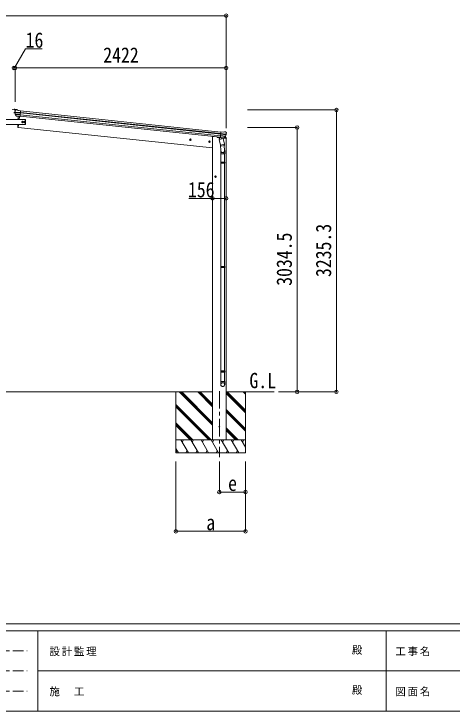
# Model space of a CAD drawing. Units: millimetres at full size, sheet at 1:40; some dimension numbers follow another scale. Extents: x -11243 to 11243, y -7760 to 7760.
# Drawn here: x -4871 to 158, y -7760 to 240 of the extents above; entities that cross this region are included whole.
import ezdxf
from ezdxf.enums import TextEntityAlignment as Align

# ---------------------------------------------------------------- set-up
doc = ezdxf.new("R2010")
doc.units = ezdxf.units.MM
doc.header["$LTSCALE"] = 40
doc.header["$PDMODE"] = 32
doc.header["$PDSIZE"] = 40
doc.linetypes.add('CHAIN1', pattern=[8, 5, -1, 1, -1])
doc.linetypes.add('DASHED3', pattern=[4, 3, -1])
for name, color, linetype, lineweight in [('0-0_0', 7, 'Continuous', 9), ('0-1_本体', 5, 'CHAIN1', 9), ('0-3_ELV2', 4, 'Continuous', 9), ('0-6_OTH_LINE', 6, 'Continuous', 9), ('0-9_OUTLINE', 7, 'Continuous', 9), ('F-0_240', 7, 'Continuous', 9)]:
    doc.layers.add(name, color=color, linetype=linetype, lineweight=lineweight)
doc.layers.add('0-7_SHAPE', color=7, linetype='Continuous')
doc.styles.add('ＭＳ ゴシック', font='')
doc.styles.get('ＭＳ ゴシック').set_extended_font_data('MS Gothic')

msp = doc.modelspace()

# ---------------------------------------------------------------- linework, layer by layer
at = {"layer": '0-0_0'}
for p, q in [((-7139, -4096.94), (-2590.98, -4096.94)), ((-3013.23, -4096.94), (-3013.23, -4796.94)), ((-2590.98, -4479.2), (-2973.24, -4096.94)), ((-2590.98, -4465.06), (-2959.1, -4096.94)), ((-2590.98, -4450.92), (-2944.96, -4096.94)), ((-2590.98, -4267.07), (-2761.11, -4096.94)), ((-2590.98, -4252.93), (-2746.97, -4096.94)), ((-2590.98, -4238.79), (-2732.82, -4096.94)), ((-2091.37, -4096.94), (-2435.48, -4096.94)), ((-2435.48, -4096.94), (-1883.39, -4096.94)), ((-2213.23, -4322.31), (-2435.48, -4100.06)), ((-2213.23, -4336.45), (-2435.48, -4114.21)), ((-2213.23, -4308.17), (-2424.46, -4096.94)), ((-2213.23, -4124.32), (-2240.61, -4096.94)), ((-2213.23, -4110.18), (-2226.47, -4096.94)), ((-2213.23, -4096.94), (-2213.23, -4796.94)), ((-2607.09, -4646.94), (-3013.23, -4240.8)), ((-2621.23, -4646.94), (-3013.23, -4254.95)), ((-2635.37, -4646.94), (-3013.23, -4269.09)), ((-2213.23, -4520.3), (-2435.48, -4298.05)), ((-2213.23, -4534.44), (-2435.48, -4312.19)), ((-2213.23, -4548.59), (-2435.48, -4326.34)), ((-2819.22, -4646.94), (-3013.23, -4452.93)), ((-2833.36, -4646.94), (-3013.23, -4467.08)), ((-2847.5, -4646.94), (-3013.23, -4481.22)), ((-2298.72, -4646.94), (-2435.48, -4510.18)), ((-2312.86, -4646.94), (-2435.48, -4524.33)), ((-2327, -4646.94), (-2435.48, -4538.47)), ((-3013.23, -4646.94), (-2213.23, -4646.94)), ((-2867.84, -4796.94), (-2954.45, -4646.94)), ((-2939.45, -4672.92), (-2924.45, -4646.94)), ((-2752.37, -4796.94), (-2838.98, -4646.94)), ((-2808.98, -4646.94), (-2823.98, -4672.92)), ((-2636.9, -4796.94), (-2723.51, -4646.94)), ((-2708.51, -4672.92), (-2693.51, -4646.94)), ((-2521.43, -4796.94), (-2608.04, -4646.94)), ((-2593.04, -4672.92), (-2578.03, -4646.94)), ((-2405.96, -4796.94), (-2492.57, -4646.94)), ((-2477.57, -4672.92), (-2462.56, -4646.94)), ((-2290.49, -4796.94), (-2377.1, -4646.94)), ((-2362.09, -4672.92), (-2347.09, -4646.94)), ((-2213.23, -4730.77), (-2261.63, -4646.94)), ((-2246.63, -4672.92), (-2231.63, -4646.94)), ((-2983.31, -4796.94), (-3013.23, -4745.13)), ((-2998.31, -4770.96), (-3013.23, -4796.79)), ((-2213.23, -4796.94), (-3013.23, -4796.94)), ((-2882.84, -4770.96), (-2897.84, -4796.94)), ((-2767.37, -4770.96), (-2782.37, -4796.94)), ((-2651.9, -4770.96), (-2666.9, -4796.94)), ((-2536.43, -4770.96), (-2551.43, -4796.94)), ((-2420.96, -4770.96), (-2435.96, -4796.94)), ((-2305.49, -4770.96), (-2320.49, -4796.94))]:
    msp.add_line(p, q, dxfattribs=at)
at = {"layer": '0-1_本体'}
msp.add_line((-2513.23, -4087.73), (-2513.23, -4846.94), dxfattribs=at)
at = {"layer": '0-3_ELV2'}
for p, q in [((-4868.99, -853.14), (-4893.13, -855.26)), ((-4868.99, -853.14), (-4860.99, -853.14)), ((-4863.73, -857.86), (-4862.89, -857.86)), ((-4860.99, -853.14), (-4836.85, -855.26)), ((-4857.66, -868.66), (-4857.35, -866.81)), ((-4851.09, -860.77), (-4856.27, -864.96)), ((-4851.09, -860.77), (-4851.09, -860.76)), ((-4833.94, -861.1), (-4847.43, -859.68)), ((-4833.49, -861.08), (-4836.85, -855.26)), ((-4821.11, -868.48), (-4832.71, -861.51)), ((-4821.11, -868.48), (-4794.59, -871.27)), ((-4801.38, -935.82), (-4794.59, -871.27)), ((-2495.39, -1114.94), (-4794.8, -873.26)), ((-4871.01, -894.64), (-4858.97, -894.64)), ((-4863.73, -890.56), (-4862.89, -890.56)), ((-4847.23, -929.81), (-4857.35, -911.55)), ((-4856.97, -891.39), (-4797.36, -897.65)), ((-4796.75, -891.8), (-4856.49, -885.52)), ((-4856.13, -908.14), (-4799.1, -914.14)), ((-4846.18, -929.38), (-4855.63, -911.08)), ((-4854.74, -912.8), (-4799.57, -918.6)), ((-4837.18, -932.06), (-4844.87, -931.25)), ((-4844.73, -931.04), (-4801.35, -935.6)), ((-4836.92, -932.18), (-4837.18, -932.06)), ((-4811.59, -934.84), (-4836.92, -932.18)), ((-4808.26, -935.1), (-4811.92, -969.94)), ((-4811.32, -934.78), (-4811.59, -934.84)), ((-4801.38, -935.82), (-4811.32, -934.78)), ((-4801.07, -932.93), (-2501.66, -1174.61)), ((-2499.9, -1157.87), (-4799.31, -916.19)), ((-2497.8, -1138.01), (-4797.22, -896.33)), ((-2497.37, -1133.83), (-4796.79, -892.15)), ((-4818.23, -1029.94), (-4821.65, -1062.49)), ((-4821.65, -1062.49), (-4823.7, -1062.2)), ((-4821.65, -1062.49), (-2590.98, -1296.94)), ((-2501.96, -1177.5), (-2495.18, -1112.95)), ((-2468.65, -1115.73), (-2495.18, -1112.95)), ((-2441.08, -1112.6), (-2441.09, -1112.6)), ((-2437.72, -1114.43), (-2437.73, -1114.42)), ((-2437.72, -1114.43), (-2434.23, -1118.74)), ((-2434.23, -1118.74), (-2433.53, -1119.61)), ((-2852.06, -1198.36), (-2845.2, -1195.31)), ((-2845.2, -1195.31), (-2839.13, -1199.72)), ((-2839.13, -1199.72), (-2839.92, -1207.18)), ((-2540.2, -1170.56), (-2539.78, -1173.79)), ((-2506.08, -1181.18), (-2535.35, -1178.11)), ((-2501.79, -1175.92), (-2502.72, -1176.11)), ((-2501.96, -1177.5), (-2492.02, -1178.55)), ((-2458.56, -1181.83), (-2501.94, -1177.27)), ((-2444.98, -1166.08), (-2500.15, -1160.28)), ((-2498.41, -1177.97), (-2499.98, -1177.8)), ((-2442.65, -1161.81), (-2499.68, -1155.82)), ((-2460.87, -1181.91), (-2498.41, -1177.97)), ((-2438.35, -1145.6), (-2497.95, -1139.33)), ((-2497.33, -1133.48), (-2437.59, -1139.76)), ((-2492.02, -1178.55), (-2491.76, -1178.66)), ((-2491.76, -1178.66), (-2466.43, -1181.33)), ((-2466.43, -1181.33), (-2466.16, -1181.26)), ((-2466.16, -1181.26), (-2458.47, -1182.07)), ((-2432.33, -1188.93), (-2466.06, -1185.39)), ((-2459.31, -1182.08), (-2460.87, -1181.91)), ((-2456.8, -1180.52), (-2443.75, -1164.58)), ((-2455.86, -1181.15), (-2442.16, -1165.4)), ((-2452.74, -1177.74), (-2435.89, -1179.51)), ((-2435.48, -4646.94), (-2435.48, -1188.6)), ((-2433.23, -1182.1), (-2432.33, -1188.93)), ((-2432.94, -1123.51), (-2432.86, -1121.64)), ((-2839.92, -1207.18), (-2846.77, -1210.23)), ((-2633.26, -1221.35), (-2626.41, -1218.3)), ((-2621.12, -1230.18), (-2627.98, -1233.23)), ((-2626.41, -1218.3), (-2620.34, -1222.71)), ((-2620.34, -1222.71), (-2621.12, -1230.18)), ((-2563.48, -1622.74), (-2556.98, -1618.99)), ((-2556.98, -1618.99), (-2550.48, -1622.74)), ((-2550.48, -1630.25), (-2556.98, -1634)), ((-2550.48, -1622.74), (-2550.48, -1630.25))]:
    msp.add_line(p, q, dxfattribs=at)
for points in [[(-4866.25, -857.02), (-4867.09, -857.02), (-4867.09, -857.86), (-4866.25, -857.86)], [(-4864.57, -856.18), (-4864.57, -855.34), (-4865.41, -855.34), (-4865.41, -856.18)], [(-4865.41, -858.7), (-4865.41, -859.54), (-4864.57, -859.54), (-4864.57, -858.7)], [(-4862.89, -857.86), (-4862.89, -857.02), (-4863.73, -857.02)], [(-4866.25, -889.72), (-4867.09, -889.72), (-4867.09, -890.56), (-4866.25, -890.56)], [(-4864.57, -888.88), (-4864.57, -888.04), (-4865.41, -888.04), (-4865.41, -888.88)], [(-4865.41, -891.4), (-4865.41, -892.24), (-4864.57, -892.24), (-4864.57, -891.4)], [(-4862.89, -890.56), (-4862.89, -889.72), (-4863.73, -889.72)], [(-2468.65, -1115.73), (-2455.86, -1111.33), (-2455.86, -1111.33)], [(-2454.57, -1111.18), (-2454.57, -1111.18), (-2441.09, -1112.6)], [(-2846.77, -1210.23), (-2852.84, -1205.82), (-2852.06, -1198.36)], [(-2590.98, -4646.94), (-2590.98, -1167.94), (-2570.98, -1167.94), (-2540.12, -1171.18)], [(-2627.98, -1233.23), (-2634.05, -1228.82), (-2633.26, -1221.35)], [(-2556.98, -1634), (-2563.48, -1630.25), (-2563.48, -1622.74)]]:
    msp.add_lwpolyline(points, dxfattribs=at)
for points in [[(-4740.2, -1029.94), (-4740.2, -969.94), (-4990.2, -969.94), (-4990.2, -1029.94)], [(-4765.69, -999.94), (-4769.45, -993.44), (-4776.95, -993.44), (-4780.71, -999.94), (-4776.95, -1006.44), (-4769.45, -1006.44)], [(-4742.19, -999.94), (-4745.95, -993.44), (-4753.45, -993.44), (-4757.21, -999.94), (-4753.45, -1006.44), (-4745.95, -1006.44)]]:
    msp.add_lwpolyline(points, close=True, dxfattribs=at)
for centre, radius in [((-4864.99, -857.44), 3.5), ((-4864.99, -890.14), 3.5), ((-4773.2, -999.94), 8.5), ((-4773.2, -999.94), 7.7), ((-4773.2, -999.94), 6.5), ((-4749.7, -999.94), 8.5), ((-4749.7, -999.94), 7.7), ((-4749.7, -999.94), 6.5), ((-2845.99, -1202.77), 8.5), ((-2845.99, -1202.77), 7.7), ((-2845.99, -1202.77), 6.5), ((-2627.19, -1225.77), 8.5), ((-2627.19, -1225.77), 7.7), ((-2627.19, -1225.77), 6.5), ((-2556.98, -1626.49), 8.5), ((-2556.98, -1626.49), 7.7), ((-2556.98, -1626.49), 6.5), ((-2513.23, -4496.94), 4.5)]:
    msp.add_circle(centre, radius, dxfattribs=at)
for centre, radius, start, end in [((-4866.25, -856.18), 0.84, 270, 0), ((-4866.25, -858.7), 0.84, 0, 90), ((-4863.73, -856.18), 0.84, 180, 270), ((-4863.73, -858.7), 0.84, 90, 180), ((-4656.77, -889.77), 202, 174, 185.86084), ((-4664.1, -890.31), 192.44, 173.42422, 178.5729), ((-4847.95, -864.66), 5, 84.04426, 128.95574), ((-4834.26, -864.08), 3, 59.02369, 83.97631), ((-4866.25, -888.88), 0.84, 270, 0), ((-4866.25, -891.4), 0.84, 0, 90), ((-4863.73, -888.88), 0.84, 180, 270), ((-4863.73, -891.4), 0.84, 90, 180), ((-4854.73, -910.09), 3, 185.86084, 209), ((-4859.76, -891.17), 2.74, 355.56588, 0.97849), ((-4857.15, -892.72), 1.35, 82.08073, 84.8395), ((-4656.77, -889.77), 200.2, 180.46117, 185.79991), ((-4901.76, -883.41), 45.32, 354.35482, 357.32878), ((-4852.96, -909.7), 3, 185.79991, 207.30889), ((-4844.61, -928.36), 2.99, 208.99261, 254.7283), ((-3926.05, -1022.27), 900.99, 174.3567, 176.66978), ((-3926.05, -1022.27), 900.99, 180.48718, 182.3586), ((-4823.28, -1059.23), 3, 182.36081, 262), ((-2454.88, -1114.17), 3, 84.02369, 108.97631), ((-2441.61, -1117.57), 5, 39.04426, 83.95574), ((-2534.82, -1173.13), 5, 187.5, 264), ((-2499.93, -1177.3), 0.5, 228.73754, 264), ((-2459.26, -1181.58), 0.5, 264, 299.26246), ((-2458.11, -1179.19), 2.99, 273.2717, 319.00739), ((-2446.07, -1162.68), 3, 320.69111, 342.20009), ((-2633.83, -1102.4), 200.2, 342.20009, 347.53883), ((-2444.42, -1163.43), 3, 319, 342.13916), ((-2633.83, -1102.4), 202, 342.13916, 354), ((-2438.44, -1146.94), 1.35, 83.1605, 85.91927), ((-2435.57, -1145.96), 2.74, 167.02151, 172.43412), ((-2392.87, -1147.1), 45.32, 170.67122, 173.64518), ((-2626.77, -1104.45), 192.44, 349.4271, 354.57578), ((-2436.2, -1182.49), 3, 7.5, 84)]:
    msp.add_arc(centre, radius, start, end, dxfattribs=at)
for centre, major_axis, ratio, start_param, end_param in [((-4854.38, -867.29), (2.34, 1.9), 0.995767, 1.5707963, 2.2972137), ((-4850.01, -863.75), (-5.88, -1.31), 0.24881, 5.8190815, 5.8226003), ((-4855.4, -868.26), (0.87, 5.91), 0.020485, 4.7140547, 5.6117533), ((-4659.07, -911.72), (20.92, 199.05), 0.994373, 1.5554317, 1.5718064), ((-4846.85, -927.8), (-1.08, 3.13), 0.040856, 4.1415604, 4.1696818), ((-4844.42, -928.06), (0.11, 3), 0.642905, 2.0792573, 3.037247), ((-4844.48, -928.15), (-3.53, -2.11), 0.650902, 0.9542299, 1.0270405), ((-4844.55, -928.26), (-1.66, -2.51), 0.997631, 0.3902369, 0.4789948), ((-2636.14, -1124.34), (20.92, 199.05), 0.994373, 1.5554317, 1.5718064), ((-2435.07, -1122.65), (0.38, 5.97), 0.020485, 0.671432, 1.5691306), ((-2439.41, -1117.11), (5.48, -2.51), 0.24881, 0.460585, 0.4641038), ((-2435.86, -1121.49), (-1.9, 2.34), 0.995767, 3.9859716, 4.712389), ((-2458.25, -1178.86), (0.51, 2.96), 0.642905, 3.2459383, 4.203928), ((-2458.16, -1179.08), (1.1, -2.8), 0.997631, 5.8041905, 5.8929484), ((-2458.21, -1178.96), (3.02, -2.79), 0.650902, 5.2561448, 5.3289554), ((-2455.81, -1179.11), (1.71, 2.84), 0.040856, 2.1135035, 2.1416249), ((-2636.14, -1124.34), (20.92, 199.05), 0.994373, 4.7113789, 4.7277536)]:
    msp.add_ellipse(centre, major_axis=major_axis, ratio=ratio, start_param=start_param, end_param=end_param, dxfattribs=at)
at = {"layer": '0-6_OTH_LINE'}
for p, q in [((-7295, 220.11), (-2434.98, 220.11)), ((-2434.98, 220.11), (-2434.98, -1070.96)), ((-4872.99, -379.89), (-4857.01, -379.89)), ((-4857.09, -379.89), (-4857.09, -767.07)), ((-2434.98, -379.89), (-4857.09, -379.89)), ((-1169.53, -861.66), (-2191.87, -861.66)), ((-1169.53, -861.66), (-1169.53, -4096.94)), ((-1620.53, -1062.49), (-2191.87, -1062.49)), ((-1620.53, -1062.49), (-1620.53, -4096.94)), ((-2590.98, -1876.49), (-2435.48, -1876.49)), ((-1620.53, -4096.94), (-1833.39, -4096.94)), ((-1169.53, -4096.94), (-1833.39, -4096.94)), ((-3013.23, -5696.94), (-3013.23, -4897.94)), ((-2513.23, -5246.94), (-2513.23, -4897.94)), ((-2213.23, -5246.94), (-2213.23, -4897.94)), ((-2213.23, -5696.94), (-2213.23, -4897.94)), ((-2213.23, -5246.94), (-2513.23, -5246.94)), ((-2213.23, -5696.94), (-3013.23, -5696.94))]:
    msp.add_line(p, q, dxfattribs=at)
at = {"layer": '0-6_OTH_LINE', "lineweight": 18}
msp.add_line((-2590.98, -1876.49), (-2863.02, -1876.49), dxfattribs=at)
at = {"layer": '0-6_OTH_LINE'}
msp.add_lwpolyline([(-4864.95, -379.89), (-4738.57, -160.99), (-4545.41, -160.99)], dxfattribs=at)
for p in [(-2434.98, 220.11), (-4872.99, -379.89), (-4857.09, -379.89), (-2434.98, -379.89), (-1169.53, -861.66), (-1620.53, -1062.49), (-2590.98, -1876.49), (-2435.48, -1876.49), (-1620.53, -4096.94), (-1169.53, -4096.94), (-2513.23, -5246.94), (-2213.23, -5246.94), (-3013.23, -5696.94), (-2213.23, -5696.94)]:
    msp.add_point(p, dxfattribs=at)
at = {"layer": '0-9_OUTLINE'}
for p, q in [((-2514.17, -1199.57), (-2469.29, -1190.44)), ((-2500.82, -1265.22), (-2514.17, -1199.57)), ((-2502.72, -1176.11), (-2513.92, -1193.03)), ((-2513.92, -1193.03), (-2512.65, -1199.26)), ((-2501.79, -1175.92), (-2502.72, -1176.11)), ((-2459.31, -1182.08), (-2499.98, -1177.8)), ((-2492.28, -1179), (-2489.36, -1193.35)), ((-2463.13, -1184.23), (-2487.89, -1193.98)), ((-2471.47, -1187.52), (-2470.81, -1190.75)), ((-2469.29, -1190.44), (-2455.94, -1256.09)), ((-2462.67, -1182.38), (-2462.52, -1183.1)), ((-2501.25, -1263.09), (-2494.6, -1330.83)), ((-2500.82, -1265.22), (-2455.94, -1256.09)), ((-2500.8, -1265.22), (-2498.27, -1277.69)), ((-2455, -1270.7), (-2495.97, -1279.03)), ((-2458.34, -1271.38), (-2452.78, -1327.1)), ((-2453.46, -1268.34), (-2455.95, -1256.1)), ((-2453.67, -1269.74), (-2453.67, -1269.74)), ((-2496.63, -1329.61), (-2496.63, -1364.26)), ((-2450.63, -1364.26), (-2450.63, -1329.91)), ((-2496.63, -1364.26), (-2450.63, -1364.26)), ((-2494.63, -1364.26), (-2494.63, -1461.01)), ((-2452.63, -1364.26), (-2452.63, -1461.01)), ((-2496.63, -1463.01), (-2495.63, -1461.01)), ((-2496.63, -1463.01), (-2450.63, -1463.01)), ((-2496.63, -1463.01), (-2496.63, -1471.01)), ((-2496.63, -1471.01), (-2450.63, -1471.01)), ((-2496.63, -1471.01), (-2495.63, -1473.01)), ((-2495.63, -1461.01), (-2451.63, -1461.01)), ((-2495.63, -1473.01), (-2451.63, -1473.01)), ((-2494.63, -1473.01), (-2494.63, -2659.2)), ((-2452.63, -1473.01), (-2452.63, -2659.2)), ((-2450.63, -1463.01), (-2451.63, -1461.01)), ((-2496.63, -2661.2), (-2495.63, -2659.2)), ((-2496.63, -2661.2), (-2450.63, -2661.2)), ((-2496.63, -2661.2), (-2496.63, -2669.2)), ((-2496.63, -2669.2), (-2450.63, -2669.2)), ((-2496.63, -2669.2), (-2495.63, -2671.2)), ((-2495.63, -2659.2), (-2451.63, -2659.2)), ((-2495.63, -2671.2), (-2451.63, -2671.2)), ((-2494.63, -2671.2), (-2494.63, -3857.38)), ((-2452.63, -2671.2), (-2452.63, -3857.38)), ((-2450.63, -2661.2), (-2451.63, -2659.2)), ((-2496.63, -3859.38), (-2495.63, -3857.38)), ((-2496.63, -3859.38), (-2450.63, -3859.38)), ((-2496.63, -3859.38), (-2496.63, -3867.38)), ((-2496.63, -3867.38), (-2450.63, -3867.38)), ((-2496.63, -3867.38), (-2495.63, -3869.38)), ((-2495.63, -3857.38), (-2451.63, -3857.38)), ((-2495.63, -3869.38), (-2451.63, -3869.38)), ((-2494.63, -3869.38), (-2494.63, -3979.38)), ((-2452.63, -3869.38), (-2452.63, -3979.38)), ((-2450.63, -3859.38), (-2451.63, -3857.38)), ((-2496.63, -4013.53), (-2496.63, -3979.38)), ((-2496.63, -3979.38), (-2450.63, -3979.38)), ((-2450.63, -4013.53), (-2450.63, -3979.38))]:
    msp.add_line(p, q, dxfattribs=at)
for points in [[(-2450.63, -1463.01), (-2450.63, -1471.01), (-2451.63, -1473.01)], [(-2450.63, -2661.2), (-2450.63, -2669.2), (-2451.63, -2671.2)], [(-2450.63, -3859.38), (-2450.63, -3867.38), (-2451.63, -3869.38)]]:
    msp.add_lwpolyline(points, dxfattribs=at)
for centre, radius, start, end in [((-2499.93, -1177.3), 0.5, 228.73754, 264), ((-2492.86, -1179.16), 0.604, 15.29405, 86.90158), ((-2488.36, -1193.07), 1.03, 195.53431, 297.46103), ((-2463.5, -1183.3), 1, 291.5, 11.5), ((-2462.18, -1182.28), 0.5, 84, 191.5), ((-2459.26, -1181.58), 0.5, 264, 299.26246), ((-2496.36, -1277.07), 2, 198.03157, 281.5), ((-2455.4, -1268.74), 2, 281.5, 330.09038), ((-2455.36, -1268.77), 1.95, 330.02234, 12.45983), ((-2480.63, -1329.91), 30, 0, 2.54858)]:
    msp.add_arc(centre, radius, start, end, dxfattribs=at)
for centre, major_axis, ratio, start_param, end_param in [((-2473.63, -1329.61), (-23, 0), 0.996195, 5.9588909, 9.9444346), ((-2473.63, -1329.61), (-21, 0), 0.996195, 0.0583862, 3.2616355), ((-2473.63, -4011.78), (23, 0), 0.996195, 6.2831853, 9.424778), ((-2473.63, -4013.53), (23, 0), 0.996195, 6.2831853, 9.424778), ((-2473.63, -4013.53), (0, -23.43), 0.981806, 4.712389, 7.8539816)]:
    msp.add_ellipse(centre, major_axis=major_axis, ratio=ratio, start_param=start_param, end_param=end_param, dxfattribs=at)
msp.add_ellipse((-2473.63, -4013.53), major_axis=(-21, 0), ratio=0.996195, dxfattribs=at)
at = {"layer": 'F-0_240', "color": 5}
for p, q in [((-11242.74, -6760), (10677.26, -6760)), ((-11242.74, -6840), (7121.58, -6840)), ((-4598.42, -6840), (-4598.42, -7760)), ((-598.42, -6840), (-598.42, -7760)), ((-4598.42, -7300), (3601.58, -7300)), ((-11242.74, -7760), (10677.26, -7760))]:
    msp.add_line(p, q, dxfattribs=at)
at = {"layer": 'F-0_240', "color": 4, "linetype": 'DASHED3'}
for p, q in [((-11122.75, -7070), (-4718.42, -7070)), ((-11122.75, -7300), (-4718.42, -7300)), ((-11122.75, -7530), (-4718.42, -7530))]:
    msp.add_line(p, q, dxfattribs=at)

# ---------------------------------------------------------------- texts
at = {"layer": '0-6_OTH_LINE', "color": 7, "style": 'ＭＳ ゴシック', "width": 0.85}
for s, p in [('16', (-4737, -199.91)), ('2422', (-3846.03, -371.89)), ('156', (-2873.65, -1917.26)), ('e', (-2413.23, -5286.94)), ('a', (-2663.23, -5736.94))]:
    msp.add_text(s, height=176, dxfattribs=at).set_placement(p, align=Align.BOTTOM_LEFT)
for s, p in [('3235.3', (-1177.53, -2779.3)), ('3034.5', (-1628.53, -2879.72))]:
    msp.add_text(s, height=176, rotation=90, dxfattribs=at).set_placement(p, align=Align.BOTTOM_LEFT)
at = {"layer": '0-7_SHAPE', "style": 'ＭＳ ゴシック', "width": 0.85}
msp.add_text('G.L', height=176, dxfattribs=at).set_placement((-2168.1, -4107.76), align=Align.BOTTOM_LEFT)
at = {"layer": 'F-0_240', "style": 'ＭＳ ゴシック'}
for p in [(-992.7, -7130), (-992.7, -7590)]:
    msp.add_text('殿', height=87.98, dxfattribs=at).set_placement(p, align=Align.BOTTOM_LEFT)
at = {"layer": 'F-0_240', "char_height": 87.98, "attachment_point": 7, "style": 'ＭＳ ゴシック'}
for s, insert in [('\\T1.17;設計監理', (-4463.32, -7130)), ('\\T1.17;工事名', (-492.95, -7130)), ('\\T1.17;施\u3000工', (-4463.32, -7590)), ('\\T1.17;図面名', (-492.95, -7590))]:
    msp.add_mtext(s, dxfattribs=dict(at, insert=insert))

doc.saveas('drawing.dxf')
